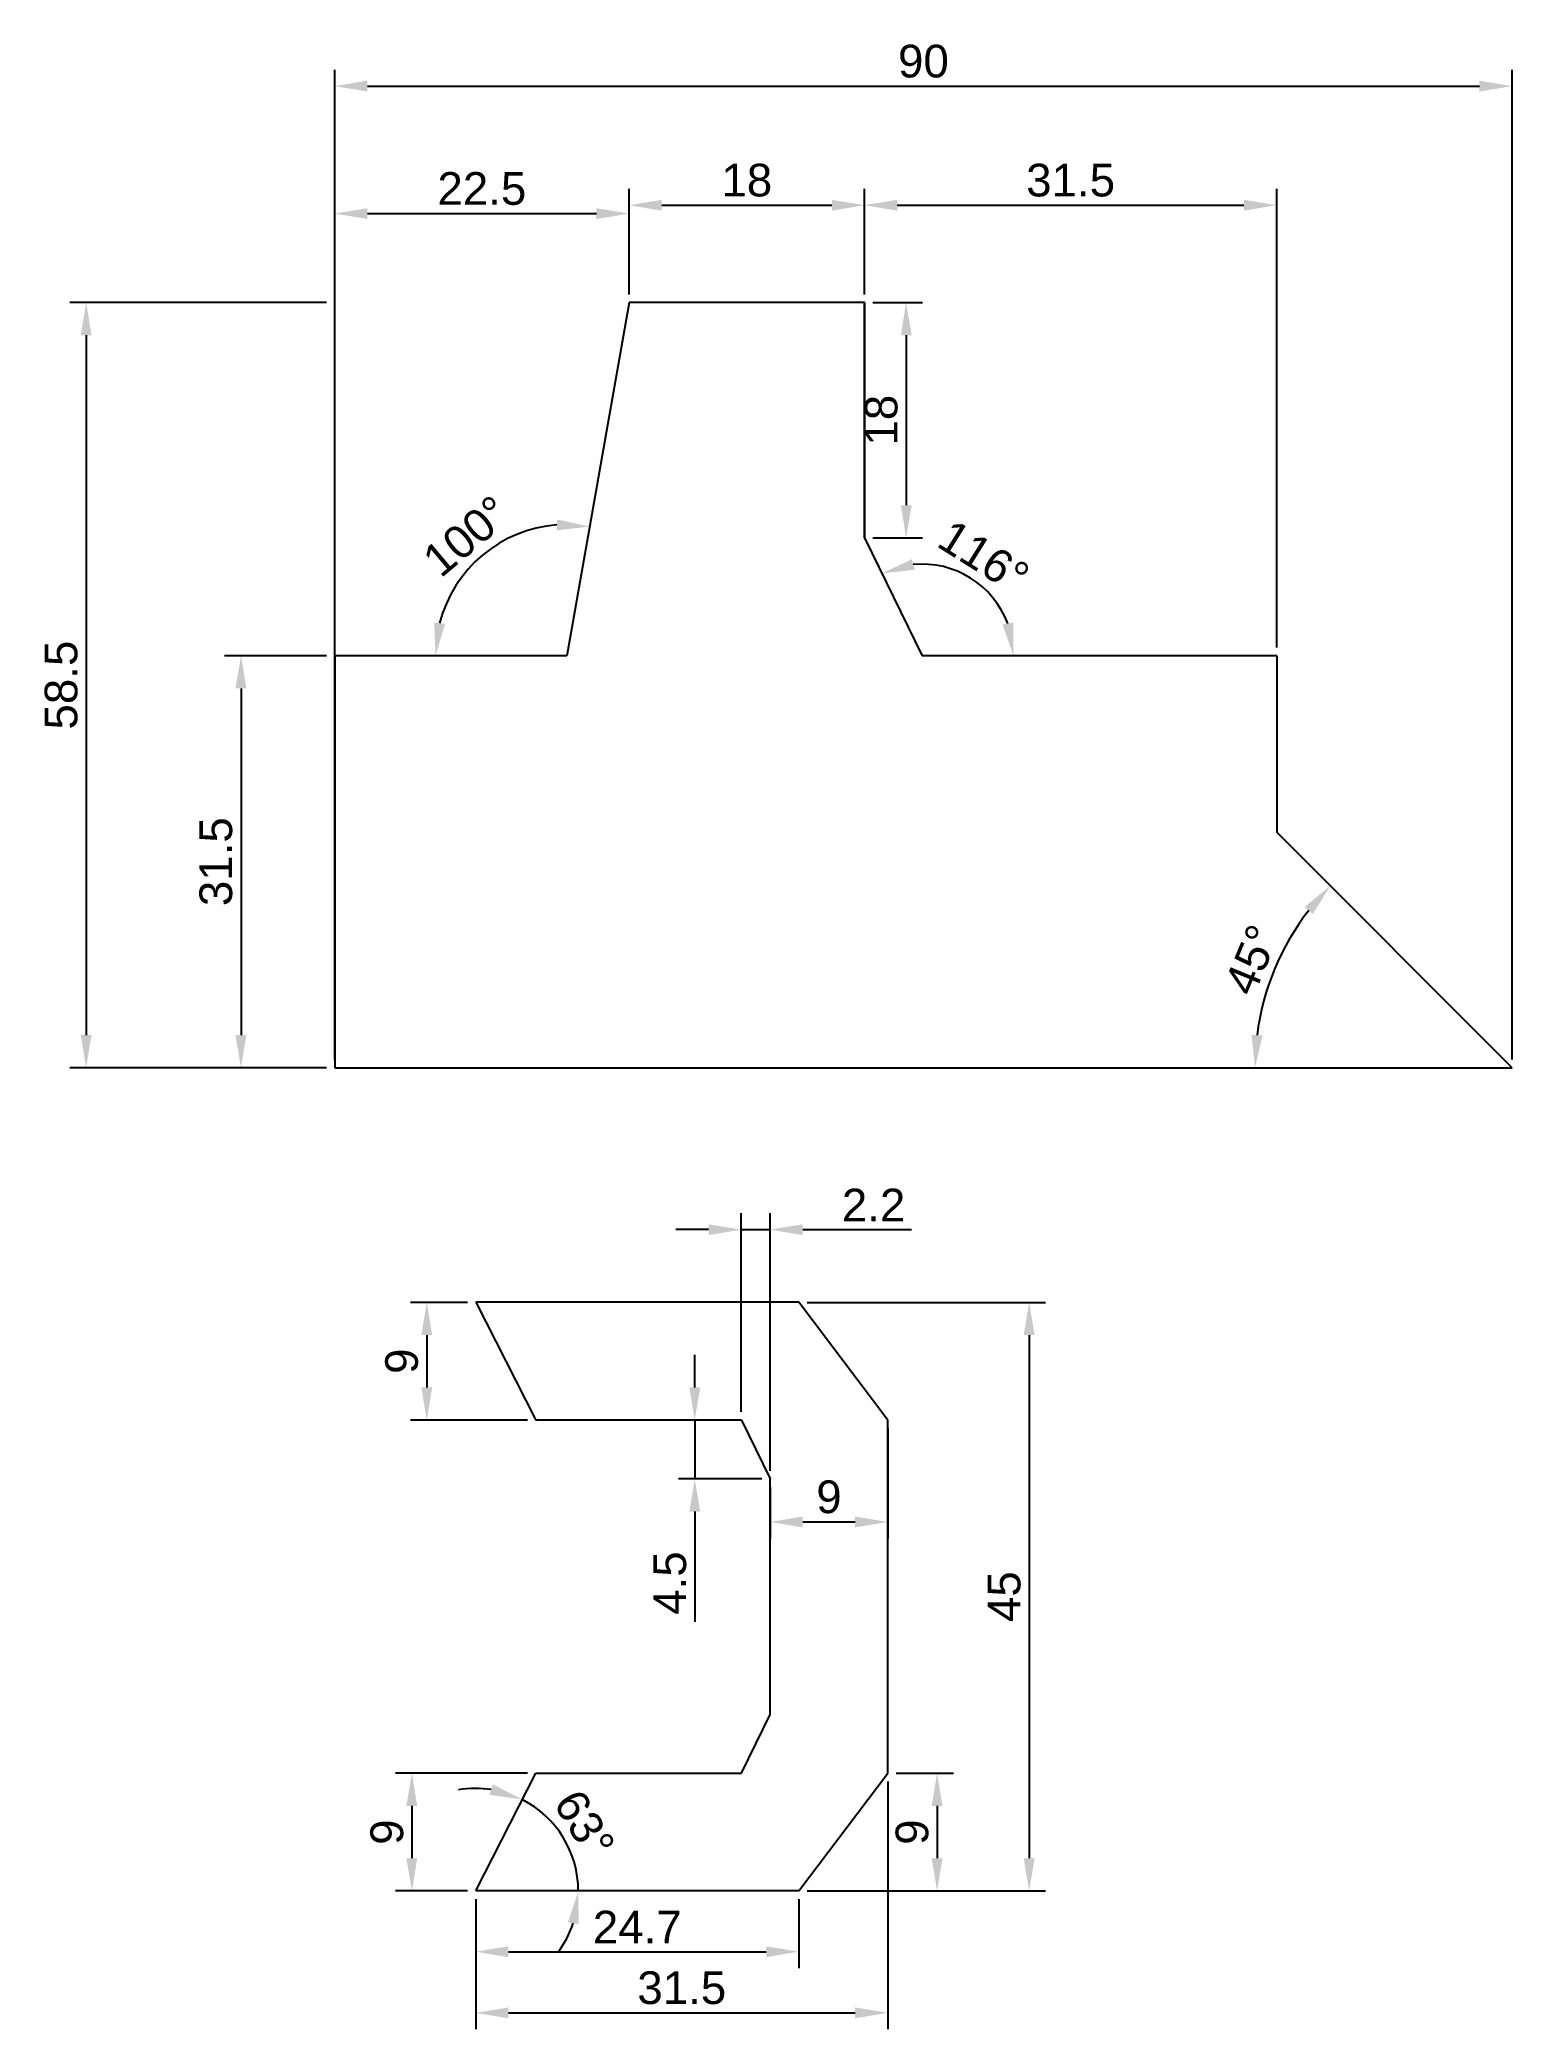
# Model space of a CAD drawing. Header units: millimetres. Extents: x 4162 to 4275, y 1542 to 1695.
import ezdxf

# ---------------------------------------------------------------- set-up
doc = ezdxf.new("R2010")
doc.units = ezdxf.units.MM
doc.styles.get("Standard").update_dxf_attribs({"font": 'arial.ttf'})
doc.dimstyles.new('ISO-25', dxfattribs={"dimtxt": 2.5, "dimasz": 2.5, "dimexe": 1.25, "dimexo": 0.625, "dimtad": 1, "dimdsep": 46, "dimtxsty": 'Standard', "dimcen": 2.5, "dimadec": 0, "dimazin": 0, "dimtfac": 1, "dimtmove": 0, "dimatfit": 3, "dimfxl": 1, "dimarcsym": 0})

# ---------------------------------------------------------------- blocks, each defined once
blk = doc.blocks.new('*D1')
at = {"color": 0, "lineweight": -2, "transparency": 16777216}
blk.add_arc((4275.02, 1615.97), 19.66, 142.2907, 172.7093, dxfattribs=at)
at = {"color": 0, "transparency": 16777216}
for points in [[(4259.16, 1628.27), (4259.78, 1627.72), (4261.12, 1629.87)], [(4255.94, 1618.44), (4255.1, 1618.49), (4255.36, 1615.97)]]:
    blk.add_solid(points, dxfattribs=at)
at = {"layer": 'Defpoints', "color": 0, "transparency": 16777216}
for p in [(4257.02, 1633.97), (4258, 1625.8), (4185.02, 1615.97), (4275.02, 1615.97), (4275.02, 1615.97)]:
    blk.add_point(p, dxfattribs=at)
at = {"color": 0, "transparency": 16777216, "insert": (4255.11, 1624.22), "char_height": 2.5, "attachment_point": 5, "rotation": 67.5}
blk.add_mtext('45°', dxfattribs=at)
blk = doc.blocks.new('*D2')
at = {"color": 0, "lineweight": -2, "transparency": 16777216}
blk.add_arc((4229.91, 1647.47), 7, 20.5704, 95.4296, dxfattribs=at)
at = {"color": 0, "transparency": 16777216}
for points in [[(4229.36, 1654.04), (4229.14, 1654.84), (4226.84, 1653.76)], [(4236.88, 1650), (4236.06, 1649.85), (4236.91, 1647.47)]]:
    blk.add_solid(points, dxfattribs=at)
at = {"layer": 'Defpoints', "color": 0, "transparency": 16777216}
for p in [(4225.52, 1656.47), (4235.38, 1651.84), (4229.91, 1647.47), (4229.91, 1647.47), (4257.02, 1647.47)]:
    blk.add_point(p, dxfattribs=at)
at = {"color": 0, "transparency": 16777216, "insert": (4234.63, 1655.02), "char_height": 2.5, "attachment_point": 5, "rotation": 328}
blk.add_mtext('116°', dxfattribs=at)
blk = doc.blocks.new('*D3')
at = {"color": 0, "lineweight": -2, "transparency": 16777216}
blk.add_arc((4202.76, 1647.47), 10.03, 94.3192, 165.6808, dxfattribs=at)
at = {"color": 0, "transparency": 16777216}
for points in [[(4202.03, 1657.88), (4201.98, 1657.05), (4204.5, 1657.34)], [(4193.46, 1649.9), (4192.63, 1650), (4192.73, 1647.47)]]:
    blk.add_solid(points, dxfattribs=at)
at = {"layer": 'Defpoints', "color": 0, "transparency": 16777216}
for p in [(4207.52, 1674.47), (4198.79, 1656.68), (4185.02, 1647.47), (4202.76, 1647.47), (4202.76, 1647.47)]:
    blk.add_point(p, dxfattribs=at)
at = {"color": 0, "transparency": 16777216, "insert": (4195.09, 1656.61), "char_height": 2.5, "attachment_point": 5, "rotation": 40}
blk.add_mtext('100°', dxfattribs=at)
blk = doc.blocks.new('*D4')
at = {"color": 0, "lineweight": -2, "transparency": 16777216}
for p, q in [((4185.02, 1648.09), (4185.02, 1682.52)), ((4207.52, 1675.09), (4207.52, 1682.52)), ((4187.52, 1681.27), (4205.02, 1681.27))]:
    blk.add_line(p, q, dxfattribs=at)
at = {"color": 0, "transparency": 16777216}
for points in [[(4187.52, 1681.68), (4187.52, 1680.85), (4185.02, 1681.27)], [(4205.02, 1681.68), (4205.02, 1680.85), (4207.52, 1681.27)]]:
    blk.add_solid(points, dxfattribs=at)
at = {"layer": 'Defpoints', "color": 0, "transparency": 16777216}
for p in [(4207.52, 1681.27), (4207.52, 1674.47), (4185.02, 1647.47)]:
    blk.add_point(p, dxfattribs=at)
at = {"color": 0, "transparency": 16777216, "insert": (4196.27, 1683.17), "char_height": 2.5, "attachment_point": 5}
blk.add_mtext('22.5', dxfattribs=at)
blk = doc.blocks.new('*D5')
at = {"color": 0, "lineweight": -2, "transparency": 16777216}
for p, q in [((4207.52, 1675.09), (4207.52, 1683.16)), ((4225.52, 1675.09), (4225.52, 1683.16)), ((4210.02, 1681.91), (4223.02, 1681.91))]:
    blk.add_line(p, q, dxfattribs=at)
at = {"color": 0, "transparency": 16777216}
for points in [[(4210.02, 1682.32), (4210.02, 1681.49), (4207.52, 1681.91)], [(4223.02, 1682.32), (4223.02, 1681.49), (4225.52, 1681.91)]]:
    blk.add_solid(points, dxfattribs=at)
at = {"layer": 'Defpoints', "color": 0, "transparency": 16777216}
for p in [(4225.52, 1681.91), (4207.52, 1674.47), (4225.52, 1674.47)]:
    blk.add_point(p, dxfattribs=at)
at = {"color": 0, "transparency": 16777216, "insert": (4216.52, 1683.81), "char_height": 2.5, "attachment_point": 5}
blk.add_mtext('18', dxfattribs=at)
blk = doc.blocks.new('*D6')
at = {"color": 0, "lineweight": -2, "transparency": 16777216}
for p, q in [((4225.52, 1675.09), (4225.52, 1683.16)), ((4257.02, 1648.09), (4257.02, 1683.16)), ((4228.02, 1681.91), (4254.52, 1681.91))]:
    blk.add_line(p, q, dxfattribs=at)
at = {"color": 0, "transparency": 16777216}
for points in [[(4228.02, 1682.32), (4228.02, 1681.49), (4225.52, 1681.91)], [(4254.52, 1682.32), (4254.52, 1681.49), (4257.02, 1681.91)]]:
    blk.add_solid(points, dxfattribs=at)
at = {"layer": 'Defpoints', "color": 0, "transparency": 16777216}
for p in [(4257.02, 1681.91), (4225.52, 1674.47), (4257.02, 1647.47)]:
    blk.add_point(p, dxfattribs=at)
at = {"color": 0, "transparency": 16777216, "insert": (4241.27, 1683.81), "char_height": 2.5, "attachment_point": 5}
blk.add_mtext('31.5', dxfattribs=at)
blk = doc.blocks.new('*D8')
at = {"color": 0, "lineweight": -2, "transparency": 16777216}
for p, q in [((4226.15, 1674.47), (4229.95, 1674.47)), ((4228.7, 1671.97), (4228.7, 1658.97)), ((4226.15, 1656.47), (4229.95, 1656.47))]:
    blk.add_line(p, q, dxfattribs=at)
at = {"color": 0, "transparency": 16777216}
for points in [[(4228.29, 1671.97), (4229.12, 1671.97), (4228.7, 1674.47)], [(4228.29, 1658.97), (4229.12, 1658.97), (4228.7, 1656.47)]]:
    blk.add_solid(points, dxfattribs=at)
at = {"layer": 'Defpoints', "color": 0, "transparency": 16777216}
for p in [(4225.52, 1674.47), (4225.52, 1656.47), (4228.7, 1656.47)]:
    blk.add_point(p, dxfattribs=at)
at = {"color": 0, "transparency": 16777216, "insert": (4226.8, 1665.47), "char_height": 2.5, "attachment_point": 5, "rotation": 90}
blk.add_mtext('18', dxfattribs=at)
blk = doc.blocks.new('*D9')
at = {"color": 0, "lineweight": -2, "transparency": 16777216}
for p, q in [((4185.02, 1616.59), (4185.02, 1692.26)), ((4275.02, 1616.59), (4275.02, 1692.26)), ((4187.52, 1691.01), (4272.52, 1691.01))]:
    blk.add_line(p, q, dxfattribs=at)
at = {"color": 0, "transparency": 16777216}
for points in [[(4187.52, 1691.43), (4187.52, 1690.6), (4185.02, 1691.01)], [(4272.52, 1691.43), (4272.52, 1690.6), (4275.02, 1691.01)]]:
    blk.add_solid(points, dxfattribs=at)
at = {"layer": 'Defpoints', "color": 0, "transparency": 16777216}
for p in [(4275.02, 1691.01), (4185.02, 1615.97), (4275.02, 1615.97)]:
    blk.add_point(p, dxfattribs=at)
at = {"color": 0, "transparency": 16777216, "insert": (4230.02, 1692.91), "char_height": 2.5, "attachment_point": 5}
blk.add_mtext('90', dxfattribs=at)
blk = doc.blocks.new('*D11')
at = {"color": 0, "lineweight": -2, "transparency": 16777216}
for p, q in [((4184.4, 1674.47), (4164.77, 1674.47)), ((4166.02, 1671.97), (4166.02, 1618.47)), ((4184.4, 1615.97), (4164.77, 1615.97))]:
    blk.add_line(p, q, dxfattribs=at)
at = {"color": 0, "transparency": 16777216}
for points in [[(4165.61, 1671.97), (4166.44, 1671.97), (4166.02, 1674.47)], [(4165.61, 1618.47), (4166.44, 1618.47), (4166.02, 1615.97)]]:
    blk.add_solid(points, dxfattribs=at)
at = {"layer": 'Defpoints', "color": 0, "transparency": 16777216}
for p in [(4185.02, 1674.47), (4166.02, 1615.97), (4185.02, 1615.97)]:
    blk.add_point(p, dxfattribs=at)
at = {"color": 0, "transparency": 16777216, "insert": (4164.12, 1645.22), "char_height": 2.5, "attachment_point": 5, "rotation": 90}
blk.add_mtext('58.5', dxfattribs=at)
blk = doc.blocks.new('*D12')
at = {"color": 0, "lineweight": -2, "transparency": 16777216}
for p, q in [((4184.4, 1647.47), (4176.61, 1647.47)), ((4177.86, 1644.97), (4177.86, 1618.47)), ((4184.4, 1615.97), (4176.61, 1615.97))]:
    blk.add_line(p, q, dxfattribs=at)
at = {"color": 0, "transparency": 16777216}
for points in [[(4177.44, 1644.97), (4178.27, 1644.97), (4177.86, 1647.47)], [(4177.44, 1618.47), (4178.27, 1618.47), (4177.86, 1615.97)]]:
    blk.add_solid(points, dxfattribs=at)
at = {"layer": 'Defpoints', "color": 0, "transparency": 16777216}
for p in [(4185.02, 1647.47), (4177.86, 1615.97), (4185.02, 1615.97)]:
    blk.add_point(p, dxfattribs=at)
at = {"color": 0, "transparency": 16777216, "insert": (4175.95, 1631.72), "char_height": 2.5, "attachment_point": 5, "rotation": 90}
blk.add_mtext('31.5', dxfattribs=at)
blk = doc.blocks.new('*D17')
at = {"color": 0, "lineweight": -2, "transparency": 16777216}
for p, q in [((4216.1, 1589.66), (4216.1, 1604.84)), ((4218.3, 1585.16), (4218.3, 1604.84)), ((4213.6, 1603.59), (4211.1, 1603.59)), ((4216.1, 1603.59), (4218.3, 1603.59)), ((4220.8, 1603.59), (4229.12, 1603.59))]:
    blk.add_line(p, q, dxfattribs=at)
at = {"color": 0, "transparency": 16777216}
for points in [[(4213.6, 1604), (4213.6, 1603.17), (4216.1, 1603.59)], [(4220.8, 1604), (4220.8, 1603.17), (4218.3, 1603.59)]]:
    blk.add_solid(points, dxfattribs=at)
at = {"layer": 'Defpoints', "color": 0, "transparency": 16777216}
for p in [(4218.3, 1603.59), (4216.1, 1589.03), (4218.3, 1584.53)]:
    blk.add_point(p, dxfattribs=at)
at = {"color": 0, "transparency": 16777216, "insert": (4226.21, 1605.47), "char_height": 2.5, "attachment_point": 5}
blk.add_mtext('2.2', dxfattribs=at)
blk = doc.blocks.new('*D18')
at = {"color": 0, "lineweight": -2, "transparency": 16777216}
for p, q in [((4221.13, 1598.03), (4239.35, 1598.03)), ((4238.1, 1595.53), (4238.1, 1555.53)), ((4221.13, 1553.03), (4239.35, 1553.03))]:
    blk.add_line(p, q, dxfattribs=at)
at = {"color": 0, "transparency": 16777216}
for points in [[(4237.68, 1595.53), (4238.52, 1595.53), (4238.1, 1598.03)], [(4237.68, 1555.53), (4238.52, 1555.53), (4238.1, 1553.03)]]:
    blk.add_solid(points, dxfattribs=at)
at = {"layer": 'Defpoints', "color": 0, "transparency": 16777216}
for p in [(4220.5, 1598.03), (4220.5, 1553.03), (4238.1, 1553.03)]:
    blk.add_point(p, dxfattribs=at)
at = {"color": 0, "transparency": 16777216, "insert": (4236.2, 1575.53), "char_height": 2.5, "attachment_point": 5, "rotation": 90}
blk.add_mtext('45', dxfattribs=at)
blk = doc.blocks.new('*D19')
at = {"color": 0, "lineweight": -2, "transparency": 16777216}
for p, q in [((4227.93, 1562.03), (4232.31, 1562.03)), ((4231.06, 1559.53), (4231.06, 1555.53)), ((4221.13, 1553.03), (4232.31, 1553.03))]:
    blk.add_line(p, q, dxfattribs=at)
at = {"color": 0, "transparency": 16777216}
for points in [[(4230.65, 1559.53), (4231.48, 1559.53), (4231.06, 1562.03)], [(4230.65, 1555.53), (4231.48, 1555.53), (4231.06, 1553.03)]]:
    blk.add_solid(points, dxfattribs=at)
at = {"layer": 'Defpoints', "color": 0, "transparency": 16777216}
for p in [(4227.3, 1562.03), (4220.5, 1553.03), (4231.06, 1553.03)]:
    blk.add_point(p, dxfattribs=at)
at = {"color": 0, "transparency": 16777216, "insert": (4229.16, 1557.53), "char_height": 2.5, "attachment_point": 5, "rotation": 90}
blk.add_mtext('9', dxfattribs=at)
blk = doc.blocks.new('*D20')
at = {"color": 0, "lineweight": -2, "transparency": 16777216}
for p, q in [((4195.8, 1552.41), (4195.8, 1547.14)), ((4220.5, 1552.41), (4220.5, 1547.14)), ((4198.3, 1548.39), (4218, 1548.39))]:
    blk.add_line(p, q, dxfattribs=at)
at = {"color": 0, "transparency": 16777216}
for points in [[(4198.3, 1548.8), (4198.3, 1547.97), (4195.8, 1548.39)], [(4218, 1548.8), (4218, 1547.97), (4220.5, 1548.39)]]:
    blk.add_solid(points, dxfattribs=at)
at = {"layer": 'Defpoints', "color": 0, "transparency": 16777216}
for p in [(4195.8, 1553.03), (4220.5, 1553.03), (4220.5, 1548.39)]:
    blk.add_point(p, dxfattribs=at)
at = {"color": 0, "transparency": 16777216, "insert": (4208.15, 1550.27), "char_height": 2.5, "attachment_point": 5}
blk.add_mtext('24.7', dxfattribs=at)
blk = doc.blocks.new('*D21')
at = {"color": 0, "lineweight": -2, "transparency": 16777216}
for p, q in [((4227.3, 1561.41), (4227.3, 1542.46)), ((4195.8, 1552.41), (4195.8, 1542.46)), ((4198.3, 1543.71), (4224.8, 1543.71))]:
    blk.add_line(p, q, dxfattribs=at)
at = {"color": 0, "transparency": 16777216}
for points in [[(4198.3, 1544.13), (4198.3, 1543.3), (4195.8, 1543.71)], [(4224.8, 1544.13), (4224.8, 1543.3), (4227.3, 1543.71)]]:
    blk.add_solid(points, dxfattribs=at)
at = {"layer": 'Defpoints', "color": 0, "transparency": 16777216}
for p in [(4227.3, 1562.03), (4195.8, 1553.03), (4227.3, 1543.71)]:
    blk.add_point(p, dxfattribs=at)
at = {"color": 0, "transparency": 16777216, "insert": (4211.55, 1545.62), "char_height": 2.5, "attachment_point": 5}
blk.add_mtext('31.5', dxfattribs=at)
blk = doc.blocks.new('*D22')
at = {"color": 0, "lineweight": -2, "transparency": 16777216}
for start, end in [(81.3408, 99.6817), (360, 63), (323.3183, 341.6592)]:
    blk.add_arc((4195.8, 1553.03), 7.84, start, end, dxfattribs=at)
at = {"color": 0, "transparency": 16777216}
for points in [[(4197.11, 1561.18), (4196.86, 1560.39), (4199.36, 1560.02)], [(4202.84, 1550.63), (4203.66, 1550.5), (4203.65, 1553.03)]]:
    blk.add_solid(points, dxfattribs=at)
at = {"layer": 'Defpoints', "color": 0, "transparency": 16777216}
for p in [(4200.39, 1562.03), (4203.13, 1555.84), (4195.8, 1553.03), (4195.8, 1553.03), (4220.5, 1553.03)]:
    blk.add_point(p, dxfattribs=at)
at = {"color": 0, "transparency": 16777216, "insert": (4204.11, 1558.13), "char_height": 2.5, "attachment_point": 5, "rotation": 301.5}
blk.add_mtext('63°', dxfattribs=at)
blk = doc.blocks.new('*D23')
at = {"color": 0, "lineweight": -2, "transparency": 16777216}
for p, q in [((4199.76, 1562.03), (4189.67, 1562.03)), ((4190.92, 1559.53), (4190.92, 1555.53)), ((4195.18, 1553.03), (4189.67, 1553.03))]:
    blk.add_line(p, q, dxfattribs=at)
at = {"color": 0, "transparency": 16777216}
for points in [[(4190.5, 1559.53), (4191.33, 1559.53), (4190.92, 1562.03)], [(4190.5, 1555.53), (4191.33, 1555.53), (4190.92, 1553.03)]]:
    blk.add_solid(points, dxfattribs=at)
at = {"layer": 'Defpoints', "color": 0, "transparency": 16777216}
for p in [(4200.39, 1562.03), (4190.92, 1553.03), (4195.8, 1553.03)]:
    blk.add_point(p, dxfattribs=at)
at = {"color": 0, "transparency": 16777216, "insert": (4189.02, 1557.53), "char_height": 2.5, "attachment_point": 5, "rotation": 90}
blk.add_mtext('9', dxfattribs=at)
blk = doc.blocks.new('*D24')
at = {"color": 0, "lineweight": -2, "transparency": 16777216}
for p, q in [((4227.3, 1588.41), (4227.3, 1579.99)), ((4218.3, 1583.91), (4218.3, 1579.99)), ((4220.8, 1581.24), (4224.8, 1581.24))]:
    blk.add_line(p, q, dxfattribs=at)
at = {"color": 0, "transparency": 16777216}
for points in [[(4220.8, 1581.66), (4220.8, 1580.83), (4218.3, 1581.24)], [(4224.8, 1581.66), (4224.8, 1580.83), (4227.3, 1581.24)]]:
    blk.add_solid(points, dxfattribs=at)
at = {"layer": 'Defpoints', "color": 0, "transparency": 16777216}
for p in [(4227.3, 1589.03), (4218.3, 1584.53), (4227.3, 1581.24)]:
    blk.add_point(p, dxfattribs=at)
at = {"color": 0, "transparency": 16777216, "insert": (4222.8, 1583.15), "char_height": 2.5, "attachment_point": 5}
blk.add_mtext('9', dxfattribs=at)
blk = doc.blocks.new('*D25')
at = {"color": 0, "lineweight": -2, "transparency": 16777216}
for p, q in [((4195.18, 1598.03), (4190.81, 1598.03)), ((4192.06, 1595.53), (4192.06, 1591.53)), ((4199.76, 1589.03), (4190.81, 1589.03))]:
    blk.add_line(p, q, dxfattribs=at)
at = {"color": 0, "transparency": 16777216}
for points in [[(4191.64, 1595.53), (4192.47, 1595.53), (4192.06, 1598.03)], [(4191.64, 1591.53), (4192.47, 1591.53), (4192.06, 1589.03)]]:
    blk.add_solid(points, dxfattribs=at)
at = {"layer": 'Defpoints', "color": 0, "transparency": 16777216}
for p in [(4195.8, 1598.03), (4192.06, 1589.03), (4200.39, 1589.03)]:
    blk.add_point(p, dxfattribs=at)
at = {"color": 0, "transparency": 16777216, "insert": (4190.15, 1593.53), "char_height": 2.5, "attachment_point": 5, "rotation": 90}
blk.add_mtext('9', dxfattribs=at)
blk = doc.blocks.new('*D26')
at = {"color": 0, "lineweight": -2, "transparency": 16777216}
for p, q in [((4212.54, 1591.53), (4212.54, 1594.03)), ((4215.48, 1589.03), (4211.29, 1589.03)), ((4212.54, 1589.03), (4212.54, 1584.53)), ((4217.68, 1584.53), (4211.29, 1584.53)), ((4212.54, 1582.03), (4212.54, 1573.61))]:
    blk.add_line(p, q, dxfattribs=at)
at = {"color": 0, "transparency": 16777216}
for points in [[(4212.13, 1591.53), (4212.96, 1591.53), (4212.54, 1589.03)], [(4212.13, 1582.03), (4212.96, 1582.03), (4212.54, 1584.53)]]:
    blk.add_solid(points, dxfattribs=at)
at = {"layer": 'Defpoints', "color": 0, "transparency": 16777216}
for p in [(4216.1, 1589.03), (4212.54, 1584.53), (4218.3, 1584.53)]:
    blk.add_point(p, dxfattribs=at)
at = {"color": 0, "transparency": 16777216, "insert": (4210.65, 1576.57), "char_height": 2.5, "attachment_point": 5, "rotation": 90}
blk.add_mtext('4.5', dxfattribs=at)

msp = doc.modelspace()

# ---------------------------------------------------------------- linework, layer by layer
for p, q in [((4207.522, 1674.467), (4202.761, 1647.467)), ((4225.522, 1674.467), (4207.522, 1674.467)), ((4225.522, 1656.467), (4225.522, 1674.467)), ((4225.522, 1674.467), (4225.522, 1656.467)), ((4225.522, 1656.467), (4229.911, 1647.467)), ((4202.761, 1647.467), (4185.022, 1647.467)), ((4185.022, 1647.467), (4185.022, 1615.967)), ((4257.022, 1647.467), (4229.911, 1647.467)), ((4257.022, 1647.467), (4257.022, 1633.967)), ((4275.022, 1615.967), (4257.022, 1633.967)), ((4185.022, 1615.967), (4275.022, 1615.967)), ((4220.504, 1598.034), (4195.804, 1598.034)), ((4195.804, 1598.034), (4200.389, 1589.034)), ((4227.304, 1589.034), (4220.504, 1598.034)), ((4216.104, 1589.034), (4200.389, 1589.034)), ((4216.104, 1589.034), (4218.304, 1584.534)), ((4227.304, 1562.034), (4227.304, 1589.034)), ((4218.304, 1566.534), (4218.304, 1584.534)), ((4216.104, 1562.034), (4218.304, 1566.534)), ((4195.804, 1553.034), (4200.389, 1562.034)), ((4200.389, 1562.034), (4216.104, 1562.034)), ((4220.504, 1553.034), (4227.304, 1562.034)), ((4220.504, 1553.034), (4195.804, 1553.034))]:
    msp.add_line(p, q)

# ---------------------------------------------------------------- dimensions: what is measured, and where the dimension line sits
for base, p1, p2, picture, middle in [((4275.022, 1691.012), (4185.022, 1615.967), (4275.022, 1615.967), '*D9', (4230.022, 1692.914)), ((4225.522, 1681.907), (4207.522, 1674.467), (4225.522, 1674.467), '*D5', (4216.522, 1683.808)), ((4257.022, 1681.907), (4225.522, 1674.467), (4257.022, 1647.467), '*D6', (4241.272, 1683.809)), ((4207.522, 1681.268), (4185.022, 1647.467), (4207.522, 1674.467), '*D4', (4196.272, 1683.17)), ((4218.304, 1603.587), (4216.104, 1589.034), (4218.304, 1584.534), '*D17', (4226.213, 1605.467)), ((4227.304, 1581.244), (4218.304, 1584.534), (4227.304, 1589.034), '*D24', (4222.804, 1583.145)), ((4227.304, 1543.713), (4195.804, 1553.034), (4227.304, 1562.034), '*D21', (4211.554, 1545.615)), ((4220.504, 1548.387), (4195.804, 1553.034), (4220.504, 1553.034), '*D20', (4208.154, 1550.267))]:
    dim = msp.add_linear_dim(base=base, p1=p1, p2=p2, dimstyle='ISO-25')
    dim.commit()
    dim.dimension.update_dxf_attribs({"geometry": picture, "text_midpoint": middle})
for base, p1, p2, picture, middle in [((4166.023, 1615.967), (4185.022, 1674.467), (4185.022, 1615.967), '*D11', (4164.121, 1645.217)), ((4228.703, 1656.467), (4225.522, 1674.467), (4225.522, 1656.467), '*D8', (4226.802, 1665.467)), ((4177.855, 1615.967), (4185.022, 1647.467), (4185.022, 1615.967), '*D12', (4175.953, 1631.717)), ((4192.056, 1589.034), (4195.804, 1598.034), (4200.389, 1589.034), '*D25', (4190.154, 1593.534)), ((4238.099, 1553.034), (4220.504, 1598.034), (4220.504, 1553.034), '*D18', (4236.203, 1575.534)), ((4212.543, 1584.534), (4216.104, 1589.034), (4218.304, 1584.534), '*D26', (4210.646, 1576.574)), ((4190.918, 1553.034), (4200.389, 1562.034), (4195.804, 1553.034), '*D23', (4189.016, 1557.534)), ((4231.063, 1553.034), (4227.304, 1562.034), (4220.504, 1553.034), '*D19', (4229.161, 1557.534))]:
    dim = msp.add_linear_dim(base=base, p1=p1, p2=p2, angle=90, dimstyle='ISO-25')
    dim.commit()
    dim.dimension.update_dxf_attribs({"geometry": picture, "text_midpoint": middle})
for base, line1, line2, picture, middle in [((4198.788, 1656.677), ((4202.761, 1647.467), (4185.022, 1647.467)), ((4207.522, 1674.467), (4202.761, 1647.467)), '*D3', (4195.092, 1656.607)), ((4235.378, 1651.842), ((4257.022, 1647.467), (4229.911, 1647.467)), ((4225.522, 1656.467), (4229.911, 1647.467)), '*D2', (4234.629, 1655.017)), ((4257.996, 1625.798), ((4185.022, 1615.967), (4275.022, 1615.967)), ((4275.022, 1615.967), (4257.022, 1633.967)), '*D1', (4255.106, 1624.217)), ((4203.126, 1555.845), ((4220.504, 1553.034), (4195.804, 1553.034)), ((4195.804, 1553.034), (4200.389, 1562.034)), '*D22', (4204.113, 1558.126))]:
    dim = msp.add_angular_dim_2l(base=base, line1=line1, line2=line2, dimstyle='ISO-25')
    dim.commit()
    dim.dimension.update_dxf_attribs({"geometry": picture, "text_midpoint": middle})

doc.saveas('drawing.dxf')
